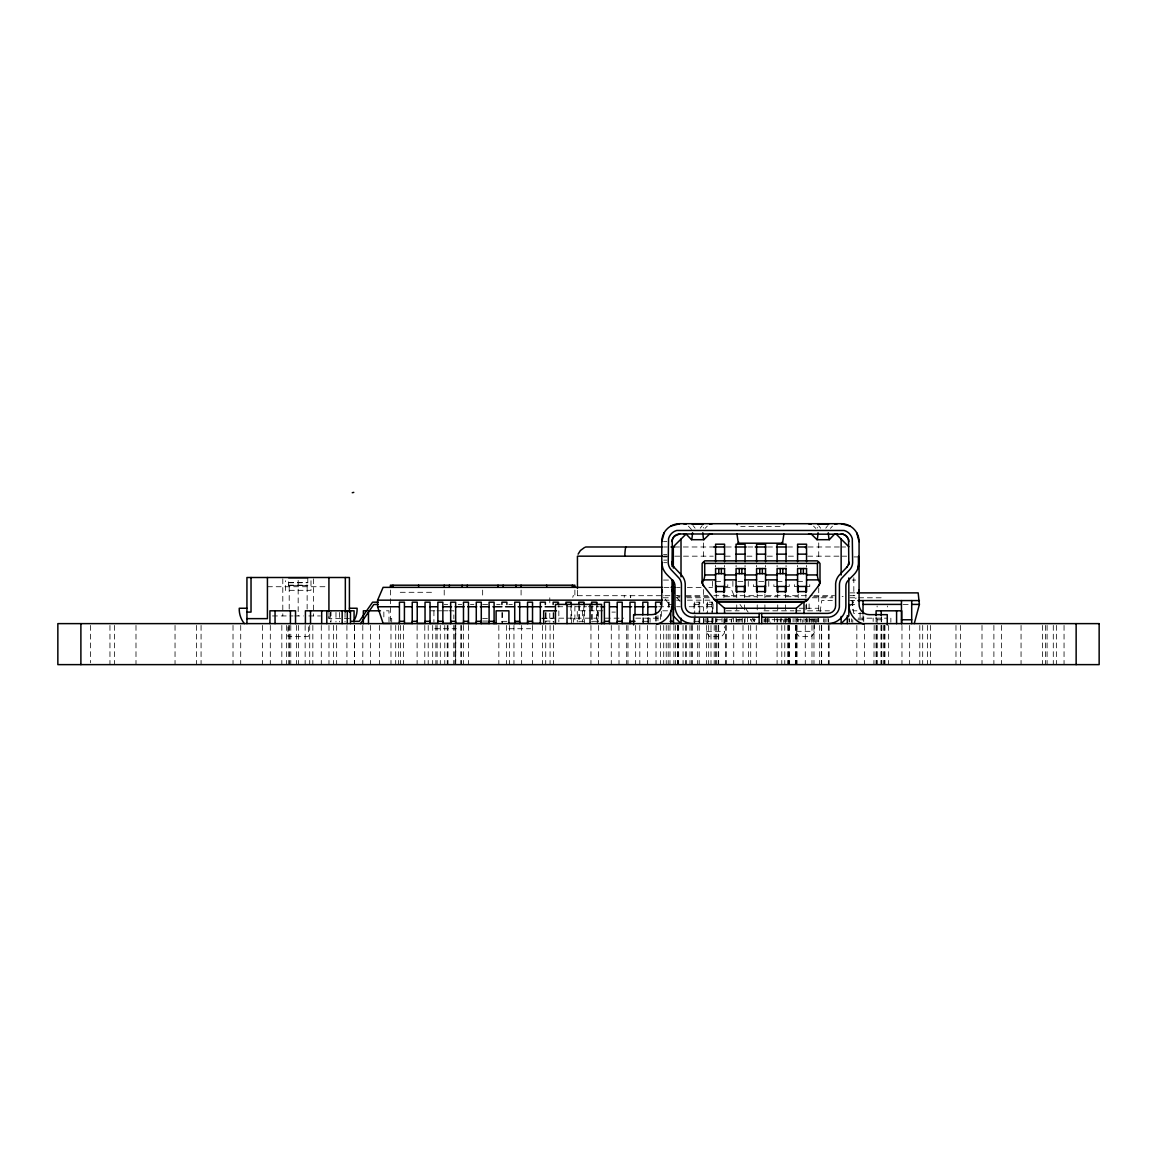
<?xml version="1.0" encoding="UTF-8"?>
<svg xmlns="http://www.w3.org/2000/svg" width="1157" height="1157" viewBox="0 0 1157 1157"><rect width="100%" height="100%" fill="white"/><g stroke="black" fill="none" stroke-linecap="round" stroke-linejoin="round"><path stroke-width="0.75" stroke-dasharray="5 3.75" d="M820.139 611.778L821.687 600.57L832.375 600.57M624.288 595.696L624.23 597.345M731.094 621.685L732.193 618.359M702.097 525.755L700.231 528.199M827.631 525.755L825.751 528.199M850.496 605.791L852.593 603.26A30.776 30.776 0 0 0 856.108 598.01M830.408 528.387L832.476 526.146M705.047 528.387L707.274 526.146M780.107 526.565L740.755 526.565M663.496 541.635L666.909 541.635M663.511 546.986L667.387 546.986M674.56 546.986L713.695 546.986M726.234 546.986L733.712 546.986M747.755 546.986L753.424 546.986M767.467 546.986L774.93 546.986M787.483 546.986L796.146 546.986M808.107 546.986L841.24 546.986M842.05 546.986L845.622 546.986M663.496 554.449L666.909 554.449M663.916 556.17L667.531 556.17M674.748 556.17L713.218 556.17M725.265 556.17L733.061 556.17M746.916 556.17L754.711 556.17M767.351 556.17L775.783 556.17M788.423 556.17L796.218 556.17M807.673 556.17L841.833 556.17M842.267 556.17L846.678 556.17M663.713 556.286L666.909 556.286M663.496 556.922L666.909 556.922M853.953 556.922L859.072 556.922M663.713 560.133L666.909 560.133M663.713 562.692L666.909 562.692M663.496 580.062L668.616 580.062M852.232 580.062L855.659 580.062M715.59 581.349L722.387 581.349M737.877 581.349L743.257 581.349M758.761 581.349L763.765 581.349M777.085 581.349L784.258 581.349M797.578 581.349L804.751 581.349M288.57 582.419L307.791 582.419M288.57 582.766L307.791 582.766M288.57 585.153L307.791 585.153M288.57 585.514L307.791 585.37M724.557 586.469L727.767 586.469L727.767 581.349M756.591 586.469L753.381 586.469L753.381 581.349M777.085 586.469L773.874 586.469L773.874 581.349M786.051 586.469L789.248 586.469L789.248 581.349M797.578 586.469L794.382 586.469L794.382 581.349M806.545 586.469L809.755 586.469L809.755 581.349M267.426 586.729L327.243 586.729M663.944 587.366L669.339 587.366M676.541 587.366L680.142 587.366M687.345 587.366L701.749 587.366M708.937 587.366L712.538 587.366M725.15 587.366L730.544 587.366L734.666 596.969M400.264 592.297L432.79 592.297M849.903 592.876L855.298 592.876M669.917 595.696L573.207 595.696L572.758 597.345M676.194 595.696L680.157 595.696M686.144 595.696L707.809 595.696M713.826 595.696L812.272 595.696M814.036 595.696L834.53 595.696M849.889 595.696L856.354 595.696M686.173 596.723L712.119 596.723M724.557 596.723L736.083 596.723M745.05 596.723L756.591 596.723M765.558 596.723L777.085 596.723M786.051 596.723L797.578 596.723M813.501 596.723L832.519 596.723M663.279 597.779L670.51 597.779M676.194 597.779L679.824 597.779M686.752 597.779L710.282 597.779M812.272 597.779L832.968 597.779M849.889 597.779L881.475 597.779M663.988 600.165L669.411 600.165M676.599 600.165L680.215 600.165M687.403 600.165L710.817 600.165M849.701 600.57L856.194 600.57M444.216 604.402L447.716 604.402M458.201 604.402L461.686 604.402M470.422 604.402L473.922 604.402M482.657 604.402L487.892 604.402M496.628 604.402L500.113 604.402M508.849 604.402L512.349 604.402M668.442 604.489L673.446 604.489M694.07 604.489L699.768 604.431M706.884 604.489L712.567 604.431M849.701 604.402L856.194 604.402M903.169 604.402L909.995 604.402M557.717 606.745L564.963 606.745M566.728 606.745L586.57 606.745M588.335 606.745L599.181 606.745M658.579 606.745L669.411 606.745M676.599 606.745L680.215 606.745M689.196 606.745L714.419 606.745M799.285 608.249L804.592 608.249M806.357 608.249L818.722 608.249M430.303 610.809L434.83 610.809M436.941 610.809L441.685 610.809M442.986 610.809L448.41 610.809M449.191 610.809L453.848 610.809L453.848 618.821M602.898 610.809L577.271 610.809L577.271 622.018M662.759 610.809L667.56 610.809M726.365 610.809L739.164 610.809M764.025 610.809L793.962 610.809M795.669 610.809L800.789 610.809M807.586 610.809L829.439 610.809M853.692 610.809L856.903 610.809M611.923 612.096L615.336 612.096M272.459 615.943L293.054 615.943M294.76 615.943L303.553 615.943M308.818 615.943L320.388 615.943M541.968 618.171L556.994 618.171M558.744 618.171L598.458 618.171M605.299 618.171L623.695 618.171M635.743 618.171L661.558 618.171M858.205 618.171L887.737 618.171M390.415 618.503L391.702 618.503L391.702 622.35M482.643 618.503L487.444 618.503M541.895 618.503L553.104 618.503M574.884 618.503L573.612 618.503L573.612 623.623M349.414 618.633L328.921 618.633L328.921 612.4M716.226 619.776L723.92 619.776M736.734 619.776L744.428 619.776M755.637 619.776L750.835 619.776L750.835 622.35M777.099 619.718L770.692 619.718L770.692 622.321M777.721 619.776L789.898 619.718M796.305 619.718L805.908 619.776M809.119 619.718L815.526 619.718L815.526 622.321M857.901 619.776L863.021 619.776M877.122 619.776L885.655 619.776M482.643 621.063L489.049 621.063M545.106 621.063L553.104 621.063M501.907 621.323L506.896 621.323M578.775 621.323L584.473 621.266M591.589 621.323L597.272 621.266M642.829 621.323L648.527 621.266M694.07 621.323L699.768 621.266M706.884 621.323L712.567 621.266M434.627 628.743L456.379 628.743M508.95 628.743L530.644 628.743M706.623 631.317L724.557 631.317M796.305 631.317L814.239 631.317M820.631 528.199L818.751 525.755M813.573 526.146L815.815 528.387M695.097 528.199L693.231 525.755M688.386 526.146L691.496 529.501M676.859 597.591L680.157 601.553M706.623 632.908L709.443 636.437L721.737 636.437L724.557 632.908L724.557 626.704M745.31 608.061L748.391 612.487M752.484 618.373L754.538 621.323M740.017 604.489L743.083 608.9M750.257 619.212L752.31 622.148M848.934 618.821L849.788 622.018M852 600.57L853.765 613.384L863.744 613.384L863.744 621.916M630.666 597.345L630.666 595.696L630.666 597.779M329.022 613.268L329.036 618.633M1064.05 625.402L1064.05 664.624M1056.355 625.402L1056.355 664.624M1053.289 625.402L1053.289 664.624M1047.085 625.402L1047.085 664.624M1045.595 625.402L1045.595 664.624M1042.529 625.402L1042.529 664.624M1021.053 625.402L1021.053 664.624M1001.586 625.402L1001.586 664.624M993.892 625.402L993.892 664.624M982.004 625.402L982.004 664.624M960.541 625.402L960.541 664.624M955.971 625.402L955.971 664.624M930.387 625.402L930.387 664.624M927.495 625.402L927.495 664.624M922.693 625.402L922.693 664.624M919.801 625.402L919.801 664.624M909.648 625.402L909.648 664.624M901.968 625.402L901.968 664.624M890.861 618.171L890.861 622.264M888.648 625.402L888.648 664.624M887.361 605.993L887.361 606.977M884.96 625.402L884.96 664.624M884.31 625.402L884.31 664.624M883.731 625.402L883.731 664.624M881.851 625.402L881.851 664.624M881.475 616.724L881.475 622.264M881.62 625.402L881.62 664.624M881.215 617.216L881.215 622.018M880.954 625.402L880.954 664.624M877.122 605.993L877.122 606.977M877.122 619.009L877.122 623.623M877.266 625.402L877.266 664.624M876.63 625.402L876.63 664.624M876.095 617.216L876.095 622.018M876.037 625.402L876.037 664.624M874.171 625.402L873.94 664.624M873.159 618.069L873.159 621.497M864.51 625.402L864.51 664.624M863.021 615.538L863.021 620.297M860.099 612.415L860.099 618.821M856.831 625.402L856.831 664.624M853.823 577.733L853.823 595.696M852.781 600.57L852.781 610.448M852.781 619.776L852.781 622.35M851.653 618.821L851.653 622.018M849.137 618.677L849.137 622.018M829.15 625.402L829.15 664.624M828.643 618.821L828.643 622.018M828.34 625.402L828.34 664.624M827.935 618.503L828.079 622.018M826.026 618.821L826.026 622.018M824.796 618.764L824.796 622.35M823.509 618.677L823.509 622.018M821.672 625.402L821.672 664.624M821.47 625.402L821.47 664.624M819.677 625.402L819.677 664.624M818.722 542.922L818.722 559.062M818.722 587.756L818.722 611.663M818.722 618.243L818.722 621.916M818.389 618.821L818.389 622.018M817.623 618.503L817.623 621.916M816.553 618.764L816.553 622.35M815.266 618.677L815.266 621.974M814.702 618.677L814.702 621.974M814.239 623.623L814.239 632.908L811.419 636.437L799.111 636.437L796.305 632.908L796.305 626.704M813.978 625.402L813.978 664.624M813.414 618.764L813.414 622.35M812.706 618.677L812.706 622.018M811.983 625.402L811.983 664.624M811.419 618.764L811.419 622.35M809.943 618.503L809.943 621.916M809.105 603.896L809.105 611.07M809.105 618.243L809.119 622.321M807.586 618.821L807.586 622.018M806.545 565.426L806.545 566.988M806.545 603.896L806.545 611.07M806.545 618.243L806.545 621.83M805.908 594.322L805.908 597.851M805.908 604.894L805.908 611.937M805.908 618.821L805.908 624.91M805.272 625.402L805.272 664.624M803.985 618.59L803.985 621.945M802.712 619.718L802.712 622.321M800.789 618.821L800.789 622.018M798.214 594.322L798.214 597.851M798.214 619.038L798.214 621.902M797.578 565.426L797.578 566.988M797.578 618.243L797.578 621.83M797.072 625.402L797.072 664.624M796.566 625.402L796.566 664.624M796.305 618.503L796.305 622.321M795.929 625.402L795.929 664.624M795.539 625.402L795.539 664.624M795.018 618.243L795.018 621.916M793.109 618.503L793.109 621.916M790.361 618.764L790.361 622.35M789.898 618.503L789.898 623.623M789.638 618.821L789.638 622.018M789.464 625.402L789.392 664.624M789.088 618.677L789.088 621.974M788.872 625.402L788.872 664.624M788.611 618.243L788.611 621.83M788.365 618.764L788.365 622.35M788.235 625.402L788.235 664.624M787.845 625.402L787.845 664.624M787.078 618.677L787.078 621.974M786.051 565.426L786.051 566.988M786.051 618.243L786.051 621.83M785.415 594.322L785.415 597.851M785.415 604.894L785.415 611.937M785.415 618.821L785.415 624.91M784.779 625.402L784.779 664.624M784.518 618.821L784.518 622.018M783.491 619.718L783.491 622.321M781.785 625.402L781.785 664.624M781.192 618.171L781.192 622.264M780.295 618.821L780.295 622.018M777.721 594.322L777.721 597.851M777.721 604.894L777.721 611.937M777.721 619.038L777.721 621.902M777.085 565.426L777.085 566.988M777.085 618.243L777.099 622.321M777.085 625.402L777.085 664.624M774.525 618.243L774.525 621.83M769.145 618.821L769.145 622.018M768.754 581.349L768.754 586.469M768.118 618.243L768.118 621.83M767.481 618.503L767.481 623.623M766.715 618.677L766.715 621.974M765.558 565.426L765.558 566.988M765.558 618.243L765.558 621.83M765.428 618.764L765.428 622.35M764.907 594.322L764.907 597.851M764.907 604.894L764.907 611.937M764.907 619.038L764.907 621.902M764.025 618.821L764.025 622.018M757.228 594.322L757.228 597.851M757.228 604.894L757.228 611.937M756.591 565.426L756.591 566.988M756.288 625.402L756.288 664.624M754.017 618.243L754.017 621.83M750.705 625.402L750.705 664.624M748.593 625.402L748.593 664.624M748.261 581.349L748.261 586.469M747.624 618.243L747.624 621.83M745.05 565.426L745.05 566.988M745.05 618.243L745.05 621.916M744.414 594.322L744.414 597.851M744.414 604.894L744.414 611.937M744.414 619.038L744.414 624.91M743.011 625.402L743.011 664.624M742.49 618.503L742.375 622.35M741.087 618.677L741.087 621.974M739.164 618.821L739.164 622.018M738.021 619.776L738.021 622.35M736.734 594.322L736.734 597.851M736.734 604.894L736.734 611.937M736.734 619.038L736.734 621.902M736.083 565.426L736.083 566.988M736.083 618.243L736.083 621.83M733.74 625.402L733.74 664.624M733.524 618.243L733.524 621.83M732.887 581.349L732.887 586.469M731.614 622.35L731.614 619.776L725.208 619.776L725.208 622.35M727.117 618.243L727.117 621.83M726.365 618.821L726.365 622.018M726.046 625.402L726.046 664.624M725.844 618.503L725.844 621.916M725.902 625.402L725.902 664.624M724.557 565.426L724.557 566.988M724.557 618.243L724.557 623.623M723.92 594.322L723.92 597.851M723.92 619.038L723.92 624.91M722.011 618.503L722.011 621.916M718.671 625.402L718.671 664.624M718.208 625.402L718.208 664.624M716.877 618.547L716.877 621.931M716.371 625.402L716.371 664.624M716.226 594.322L716.226 597.851M716.226 619.038L716.226 621.902M715.59 565.426L715.59 566.988M715.633 618.171L715.633 623.623M715.605 625.402L715.605 664.624M714.187 625.402L714.187 664.624M713.03 603.896L713.03 611.07M713.03 618.243L713.03 621.83M712.567 612.559L712.567 602.117L706.884 602.175L706.884 612.617M712.567 618.344L712.567 623.565M712.394 581.349L712.394 586.469M711.873 602.175L711.873 612.617M711.873 618.402L711.873 623.623M710.991 625.402L710.991 664.624M708.677 625.402L708.677 664.624M708.041 618.677L708.041 622.35M707.578 602.117L707.578 612.559M707.578 618.344L707.578 623.565M706.884 618.402L706.884 623.623M706.508 625.402L706.508 664.624M705.22 618.677L705.22 621.974M703.948 618.764L703.948 622.35M703.427 542.922L703.427 559.062M703.427 589.549L703.427 611.07M703.427 618.243L703.427 623.623M699.768 612.559L699.768 602.117L694.07 602.175L694.07 612.617M699.768 618.344L699.768 623.565M699.204 625.402L699.204 664.624M699.059 602.175L699.059 612.617M699.059 618.402L699.059 623.623M697.671 625.402L697.671 664.624M694.981 615.177L694.981 622.35M694.764 602.117L694.764 612.559M694.764 618.344L694.764 623.565M694.07 618.402L694.07 623.623M692.537 625.402L692.537 664.624M691.51 625.402L691.51 664.624M689.977 625.402L689.977 664.624M686.347 625.402L686.347 664.624M685.624 625.402L685.624 664.624M683.064 625.402L683.064 664.624M678.653 625.402L678.653 664.624M677.93 625.402L677.93 664.624M677.684 625.402L677.684 664.624M675.37 625.402L675.37 664.624M673.909 625.402L673.909 664.624M669.99 625.402L669.99 664.624M669.151 602.117L669.151 609.652M668.442 602.175L668.442 609.71M668.196 625.402L668.196 664.624M666.23 625.402L666.23 664.624M663.713 625.402L663.713 664.624M661.327 611.388L661.327 619.516M660.633 614.353L660.633 619.573M660.517 625.402L660.517 664.624M657.957 615.625L657.957 622.018M656.337 616.045L656.337 623.565M656.033 625.402L656.033 664.624M655.629 616.102L655.629 623.623M650.075 618.171L650.075 622.264M648.527 617.78L648.527 623.565M647.819 617.838L647.819 623.623M647.501 625.402L647.501 664.624M643.523 617.78L643.523 623.565M642.829 617.838L642.829 623.623M639.807 625.402L639.807 664.624M635.656 625.402L635.656 664.624M627.976 625.402L627.976 664.624M626.689 625.402L626.689 664.624M618.952 625.402L619.009 664.624M611.272 625.402L611.272 664.624M598.632 625.402L598.632 664.624M598.256 612.096L598.256 621.974M597.764 610.809L597.764 622.018M597.272 602.117L597.272 623.565M596.578 605.661L596.578 623.623M592.283 605.603L592.283 623.565M591.589 605.661L591.589 623.623M590.952 625.402L590.952 664.624M584.473 602.117L584.473 623.565M583.764 605.661L583.764 623.623M582.39 610.809L582.39 622.018M579.469 605.603L579.469 623.565M578.775 605.661L578.775 623.623M577.444 590.301L577.444 595.696M574.884 590.027L574.884 597.157M574.884 606.051L574.884 622.35M571.659 602.117L571.659 623.565M570.951 605.661L570.951 623.623M558.845 602.117L558.845 621.83M553.856 612.559L553.856 623.565M553.422 625.402L553.422 664.624M553.147 612.617L553.147 621.888M550.081 625.402L550.081 664.624M549.792 597.779L549.792 604.663M549.792 613.282L549.792 622.264M546.032 612.559L546.032 621.83M545.728 625.402L545.728 664.624M545.337 612.617L545.337 623.623M542.402 625.402L542.402 664.624M532.61 625.402L532.61 664.624M521.648 625.402L521.648 664.624M521.084 590.056L521.084 597.229M513.954 625.402L513.954 664.624M509.557 625.402L509.557 664.624M506.535 625.402L506.535 664.624M502.601 612.559L502.601 623.565M501.907 612.617L501.907 623.623M498.841 625.402L498.841 664.624M482.657 590.07L482.657 597.243M468.484 625.402L468.484 664.624M463.364 625.402L463.364 664.624M461.441 625.402L461.441 664.624M460.79 625.402L460.79 664.624M454.932 625.402L454.932 664.624M453.746 625.402L453.746 664.624M447.99 625.402L447.99 664.624M447.238 625.402L447.238 664.624M444.78 625.402L444.78 664.624M444.216 590.07L444.216 597.243M440.296 625.402L440.296 664.624M437.1 625.402L437.1 664.624M435.885 625.402L435.885 664.624M433.918 610.809L433.918 622.018M432.689 625.402L432.689 664.624M428.206 625.402L428.206 664.624M424.793 625.402L424.793 664.624M417.113 625.402L417.113 664.624M403.403 625.402L403.403 664.624M400.438 625.402L400.438 664.624M398.659 625.402L398.659 664.624M395.723 625.402L395.723 664.624M390.979 625.402L390.979 664.624M390.415 590.027L390.415 622.35M388.983 622.018L388.983 610.809L383.849 610.809L383.849 618.821M379.626 625.402L379.626 664.624M370.486 625.402L370.486 664.624M362.792 625.402L362.792 664.624M354.592 625.402L354.592 664.624M354.418 625.402L354.418 664.624M346.912 625.402L346.912 664.624M345.032 612.415L345.032 622.018M339.594 612.415L339.594 622.018M336.658 625.402L336.658 664.624M335.978 612.415L335.978 622.018M333.606 625.402L333.606 664.624M331.018 610.809L331.018 622.018M330.54 612.415L330.54 622.018M328.978 625.402L328.978 664.624M321.284 625.402L321.284 664.624M313.547 578.789L313.547 615.943M312.838 625.402L312.838 664.624M310.987 580.713L310.987 590.316L285.374 590.316L285.374 580.713M309.7 625.402L309.7 664.624M308.427 626.834L308.413 636.437L287.934 636.437L287.948 626.834M307.791 577.502L307.791 585.673L288.57 585.673L288.57 580.38M307.14 586.729L307.14 609.059M305.144 625.402L305.144 664.624M298.492 625.402L298.492 664.624M298.173 580.38L298.173 615.943M296.438 625.402L296.438 664.624M290.797 625.402L290.797 664.624M289.525 625.402L289.525 664.624M289.207 586.729L289.207 609.059M288.744 625.402L288.744 664.624M286.647 625.402L286.647 664.624M282.8 578.789L282.8 615.943M281.831 625.402L281.831 664.624M270.304 625.402L270.304 664.624M262.61 625.402L262.61 664.624M240.714 625.402L240.714 664.624M233.02 625.402L233.02 664.624M201.072 625.402L201.072 664.624M196.516 625.402L196.516 664.624M175.04 625.402L175.04 664.624M135.991 625.402L135.991 664.624M114.529 625.402L114.529 664.624M109.958 625.402L109.958 664.624M90.434 625.402L90.434 662.831M703.586 527.982A10.297 0.767 90 0 1 703.528 527.447M817.319 527.447A10.297 0.767 -90 0 1 817.261 527.982M668.269 603.26A30.776 30.776 0 0 1 663.67 595.725M679.998 596.65A7.68 7.68 0 0 1 677.163 595.696M843.12 596.462A7.68 7.68 0 0 1 842.137 596.65M455.742 664.624L455.742 625.402L455.67 664.624"/><path stroke-width="1.5" d="M692.537 532.755L692.276 535.59A20.58 1.432 90 0 1 691.553 539.697L703.846 539.697L709.516 534.144L712.278 533.956M818.071 532.755L817.797 535.59A20.58 1.547 -90 0 1 817.016 539.697L829.294 539.697L834.544 534.144L837.292 533.956M738.614 541.997L738.34 543.197L782.522 543.197L783.911 533.984M633.602 624.91L633.602 614.656L651.536 614.656A10.254 10.254 0 0 0 661.79 604.402L661.79 541.635L664.19 532.668M672.029 566.395L672.304 539.654L674.285 536.197L679.723 533.956L843.12 534.216L846.577 536.197L848.558 539.654L848.819 564.5M819.821 582.983L819.72 583.374A8.374 7.723 0 0 1 818.433 585.934L807.355 600.136L804.26 601.785L718.671 601.842L714.809 600.15L703.716 585.934A8.374 7.723 0 0 1 702.429 583.374L702.328 582.983A5.395 3.818 -90 0 1 702.14 581.349L702.14 563.416L704.7 560.856L817.435 560.856L819.995 563.416L819.995 581.349A5.395 3.818 -90 0 1 819.821 582.983L818.433 579.874A9.646 6.826 -90 0 1 817.421 574.942L817.435 563.416L818.722 562.128M914.261 623.623L919.396 604.402L918.166 592.876L857.091 592.876M858.132 567.783L859.072 562.042A17.934 17.934 0 0 1 853.88 574.667L848.095 580.496A7.68 7.68 0 0 0 845.883 585.905L845.883 605.69A17.934 17.934 0 0 1 827.935 623.623M702.357 583.099L703.702 579.874A9.646 6.826 90 0 0 704.714 574.942L704.7 563.416L703.427 562.128M399.295 623.348L383.097 623.348L377.616 606.745L377.616 600.165L383.097 587.366L662.137 587.366M578.11 554.145L580.38 550.544L584.661 547.391M828.325 524.613L828.687 523.904L817.666 523.904L818.071 524.613M702.791 524.613L703.181 523.904L692.175 523.904L692.537 524.613M360.478 623.623L373.798 604.489L378.151 604.489M673.924 567.089L681.849 575.419A14.477 14.477 0 0 1 685.233 585.905L685.233 605.69A7.68 7.68 0 0 0 692.913 613.384L827.935 613.384A7.68 7.68 0 0 0 835.629 605.69L835.629 585.905A14.477 14.477 0 0 1 839.013 575.419L846.938 567.089M691.553 539.697L686.058 534.071L673.316 546.755L673.316 568.044M716.877 613.456L716.877 601.539L724.557 608.249L796.305 608.249L803.985 601.539L803.985 613.557M803.479 601.842L716.877 601.539M834.544 523.89L837.292 523.702M709.516 523.89L712.278 523.702M670.756 526.102L679.723 523.702L841.139 523.702L850.106 526.102M656.843 624.202L659.389 623.348A20.493 20.493 0 0 0 672.029 604.402L672.029 579.7M738.34 543.197L736.951 533.984M352.249 492.723L353.782 492.376M585.644 546.986L662.006 546.986M670.973 546.986L674.56 546.986M713.695 546.986L724.745 546.986M735.201 546.986L746.251 546.986M755.217 546.986L765.963 546.986M776.434 546.986L785.69 546.986M797.954 546.986L806.443 546.986M715.59 554.145L724.557 554.145M736.083 554.145L745.05 554.145M756.591 554.145L765.558 554.145M777.085 554.145L786.051 554.145M797.578 554.145L806.545 554.145M662.701 556.17L577.444 556.17L577.444 588.508M704.7 563.416L817.435 563.416M715.59 573.67L724.557 573.67M736.083 573.67L745.05 573.67M756.591 573.67L765.558 573.67M777.085 573.67L786.051 573.67M797.578 573.67L806.545 573.67M704.7 574.942L715.59 574.942M724.557 574.942L736.083 574.942M745.05 574.942L756.591 574.942M765.558 574.942L777.085 574.942M786.051 574.942L797.578 574.942M806.545 574.942L817.435 574.942M288.57 577.719L307.791 577.719M703.702 579.874L715.59 579.874M724.557 579.874L736.083 579.874M745.05 579.874L756.591 579.874M765.558 579.874L777.085 579.874M786.051 579.874L797.578 579.874M806.545 579.874L818.433 579.874M715.59 586.469L724.557 586.469M736.083 586.469L745.05 586.469M756.591 586.469L765.558 586.469M777.085 586.469L786.051 586.469M797.578 586.469L806.545 586.469M671.132 587.366L674.733 587.366M714.259 599.485L807.875 599.485M377.616 600.165L662.209 600.165M857.901 600.57L919.396 600.57M378.151 602.175L372.597 602.175L359.277 621.323L351.41 621.323M863.021 604.402L901.462 604.402M911.702 604.402L919.396 604.402M377.616 606.745L399.31 606.745M404.704 606.745L411.906 606.745M417.315 606.745L424.518 606.745M429.912 606.745L437.115 606.745M442.524 606.745L451.519 606.745M455.12 606.745L464.131 606.745M467.732 606.745L476.727 606.745M480.329 606.745L489.339 606.745M492.94 606.745L501.936 606.745M505.551 606.745L514.547 606.745M518.148 606.745L541.563 606.745M545.164 606.745L554.16 606.745M600.975 606.745L604.576 606.745M609.985 606.745L617.187 606.745M622.582 606.745L631.592 606.745M635.193 606.745L644.203 606.745M647.804 606.745L656.8 606.745M246.933 608.249L239.253 608.249A22.836 22.836 0 0 0 244.373 623.623M349.414 608.249L357.108 608.249A22.836 22.836 0 0 1 353.594 621.381M366.769 610.809L363.356 610.809L363.356 623.623M380.436 610.809L368.476 610.809L368.476 623.623M556.459 610.809L543.66 610.809L543.66 623.623M246.933 612.096L251.026 612.096L251.026 577.502M759.151 617.216L691.409 617.129A11.541 11.541 0 0 1 681.473 607.194L681.43 584.921A10.63 10.63 0 0 0 679.347 578.457L671.017 569.606A11.527 11.527 0 0 1 668.211 562.794L668.558 538.641A11.556 11.556 0 0 1 676.729 530.47L844.133 530.47A11.556 11.556 0 0 1 852.304 538.641L852.637 562.794A11.527 11.527 0 0 1 849.845 569.606L841.515 578.457A10.63 10.63 0 0 0 839.432 584.921L839.375 607.194A11.541 11.541 0 0 1 829.453 617.129L761.711 617.216M246.933 618.633L267.426 618.633L267.426 577.502M901.462 619.776L911.702 619.776M399.425 621.323L404.415 621.323M412.239 621.323L417.229 621.323M425.038 621.323L430.042 621.323M437.852 621.323L442.856 621.323M450.666 621.323L455.656 621.323M463.48 621.323L468.469 621.323M476.279 621.323L481.283 621.323M489.093 621.323L494.097 621.323M514.72 621.323L519.71 621.323M527.534 621.323L532.524 621.323M604.388 621.323L609.392 621.323M617.202 621.323L622.206 621.323M630.015 621.323L635.005 621.323M670.105 621.323L673.446 621.323M404.704 623.348L411.906 623.348M417.301 623.348L424.503 623.348M429.898 623.348L437.1 623.348M442.509 623.348L451.505 623.348M455.106 623.348L464.116 623.348M467.703 623.348L476.713 623.348M480.314 623.348L489.31 623.348M492.911 623.348L496.512 623.348M509.109 623.348L528.923 623.348M532.524 623.348L541.519 623.348M600.931 623.348L604.533 623.348M609.927 623.348L617.129 623.348M622.538 623.348L631.534 623.348M672.94 623.348L680.142 623.348M808.584 523.702L811.346 523.89M683.57 523.702L686.318 523.89M808.584 533.956L811.346 534.144L817.016 539.697M683.57 533.956L686.058 534.071M782.522 543.197L782.248 541.997M864.019 624.202L861.473 623.348A20.493 20.493 0 0 1 848.819 604.402M836.005 533.956L848.819 546.755M671.422 607.049L673.519 609.58M673.576 593.628L673.099 592.919A8.012 8.012 0 0 1 672.029 589.708M856.672 532.668L859.072 541.635L859.072 604.402A10.254 10.254 0 0 0 869.326 614.656L887.26 614.656L887.26 624.91M662.397 566.655L661.79 562.042A17.934 17.934 0 0 0 666.982 574.667L672.752 580.496A7.68 7.68 0 0 1 674.979 585.905L674.979 605.69A17.934 17.934 0 0 0 692.913 623.623M702.791 532.755L703.066 535.59A20.58 1.547 -90 0 0 703.846 539.697M828.325 532.755L828.571 535.59A20.58 1.432 90 0 0 829.294 539.697M674.256 567.451A7.68 7.68 0 0 1 672.029 562.042L672.058 562.548M1076.14 623.623L1076.14 664.624M911.702 600.57L911.702 623.623M901.708 623.623L901.708 610.809L876.095 610.809L876.095 615.625M901.462 600.57L901.462 623.623M896.588 610.809L896.588 623.623M881.215 610.809L881.215 615.625M863.021 600.57L863.021 613.919M858.436 556.286L858.436 566.525M848.819 577.936L848.819 615.943L841.139 623.623L841.139 616.435M847.3 615.625L847.3 623.623M841.139 539.075L841.139 575.058M806.545 561.752L806.545 544.195L797.578 544.195L797.578 561.752M805.908 586.498L805.908 592.558M803.348 568.535L803.348 573.67M800.789 568.535L800.789 573.67M798.214 586.093L798.214 592.558M796.305 608.249L796.305 613.384M786.051 561.752L786.051 544.195L777.085 544.195L777.085 561.752M785.415 586.498L785.415 592.558M782.841 568.535L782.841 573.67M780.281 568.535L780.281 573.67M777.721 586.498L777.721 592.558M765.558 561.752L765.558 544.195L756.591 544.195L756.591 561.752M764.907 586.093L764.907 592.558M762.347 568.535L762.347 573.67M761.711 613.384L761.711 623.623M759.787 568.535L759.787 573.67M759.151 613.384L759.151 623.623M757.228 586.498L757.228 592.558M745.05 561.752L745.05 544.195L736.083 544.195L736.083 561.752M744.414 586.093L744.414 592.558M741.854 568.535L741.854 573.67M739.294 568.535L739.294 573.67M736.734 586.093L736.734 592.558M724.557 561.752L724.557 544.195L715.59 544.195L715.59 561.752M724.557 608.249L724.557 613.384M723.92 586.498L723.92 592.558M721.361 568.535L721.361 573.67M718.801 568.535L718.801 573.67M716.226 586.093L716.226 592.558M681.01 539.075L681.01 576.851M681.01 618.228L681.01 623.623L673.316 615.943L673.316 580.38M673.446 607.396L673.446 623.623M670.756 610.809L670.756 623.623M660.633 604.489L660.633 602.175L655.629 602.175L655.629 614.353M647.819 614.931L647.819 602.175L642.829 602.175L642.829 614.931M635.005 614.931L635.005 602.175L630.015 602.175L630.015 623.623M622.206 623.623L622.206 602.175L617.202 602.175L617.202 623.623M609.392 623.623L609.392 602.175L604.388 602.175L604.388 623.623M601.582 623.623L601.582 604.402L555.461 604.402L555.461 623.623M596.578 604.489L596.578 602.175L591.589 602.175L591.589 604.489M590.041 604.402L590.041 623.623M583.764 604.489L583.764 602.175L578.775 602.175L578.775 604.489M572.325 585.196L572.325 586.469L574.884 586.469L574.884 585.196L390.415 585.196L390.415 586.469L392.975 586.469L392.975 585.196M570.951 604.489L570.951 602.175L565.961 602.175L565.961 604.489M567.017 604.402L567.017 623.623M558.151 604.489L558.151 602.175L553.147 602.175L553.147 604.489M546.697 585.196L546.697 586.469M545.337 604.489L545.337 602.175L540.333 602.175L540.333 623.623M532.524 623.623L532.524 602.175L527.534 602.175L527.534 623.623M521.084 585.196L521.084 586.469M519.71 623.623L519.71 602.175L514.72 602.175L514.72 623.623M515.964 585.196L515.964 586.469M508.906 623.623L508.906 610.809L496.107 610.809L496.107 623.623M506.896 604.489L506.896 602.175L501.907 602.175L501.907 604.489M503.15 585.196L503.15 586.469M498.031 585.196L498.031 586.469M494.097 623.623L494.097 602.175L489.093 602.175L489.093 623.623M481.283 623.623L481.283 602.175L476.279 602.175L476.279 623.623M468.469 623.623L468.469 602.175L463.48 602.175L463.48 623.623M467.283 585.196L467.283 586.469M462.149 585.196L462.149 586.469M455.656 623.623L455.656 602.175L450.666 602.175L450.666 623.623M449.35 585.196L449.35 586.469M444.216 585.196L444.216 586.469M442.856 623.623L442.856 602.175L437.852 602.175L437.852 623.623M430.042 623.623L430.042 602.175L425.038 602.175L425.038 623.623M418.603 585.196L418.603 586.469M417.229 623.623L417.229 602.175L412.239 602.175L412.239 623.623M404.415 623.623L404.415 602.175L399.425 602.175L399.425 623.623M354.085 622.018L354.085 610.809L305.405 610.809L305.405 623.623M350.47 610.809L350.47 623.623M349.414 612.096L349.414 577.502L246.933 577.502L246.933 623.623M347.288 610.809L347.288 623.623M345.336 577.502L345.336 612.096M342.168 610.809L342.168 623.623M328.921 577.502L328.921 611.475M326.795 610.809L326.795 623.623M321.675 610.809L321.675 623.623M310.524 610.809L310.524 623.623M295.541 623.623L295.541 610.809L269.914 610.809L269.914 623.623M290.421 610.809L290.421 623.623M275.048 610.809L275.048 623.623M80.889 623.623L80.889 664.624M672.434 564.5A8.938 8.258 0 0 1 672.043 562.042M736.951 523.716A16.126 0.839 -90 0 1 737.226 524.786M846.591 567.451A7.68 7.68 0 0 0 848.819 562.042A8.938 8.258 0 0 1 848.414 564.5M841.139 523.702A17.934 17.934 0 0 1 859.072 541.635M841.139 533.956A7.68 7.68 0 0 1 848.819 541.635M672.029 541.635A7.68 7.68 0 0 1 679.723 533.956M661.79 541.635A17.934 17.934 0 0 1 679.723 523.702M783.636 524.786A16.126 0.839 -90 0 1 783.911 523.716M662.383 592.167A30.776 30.776 0 0 1 661.79 589.708M859.072 589.708A30.776 30.776 0 0 1 858.089 593.367M673.895 591.979A7.68 7.68 0 0 1 673.316 589.043M718.671 601.842A5.235 5.235 0 0 1 714.534 599.832M703.716 585.934A7.463 7.463 0 0 1 702.14 581.349M819.995 581.349A7.463 7.463 0 0 1 818.418 585.934M807.615 599.832A5.235 5.235 0 0 1 804.26 601.785M624.794 556.155A12.929 1.576 -90 0 1 625.807 547.001M805.46 547.001A12.929 1.576 -90 0 1 805.706 547.883M724.557 568.535L715.59 568.535L715.59 591.603L724.557 591.603L724.557 568.535M745.05 568.535L736.083 568.535L736.083 591.603L745.05 591.603L745.05 568.535M765.558 568.535L756.591 568.535L756.591 591.603L765.558 591.603L765.558 568.535M786.051 568.535L777.085 568.535L777.085 591.603L786.051 591.603L786.051 568.535M806.545 568.535L797.578 568.535L797.578 591.603L806.545 591.603L806.545 568.535M1099.15 623.623L57.85 623.623L57.85 664.624L1099.15 664.624L1099.15 623.623"/></g></svg>
